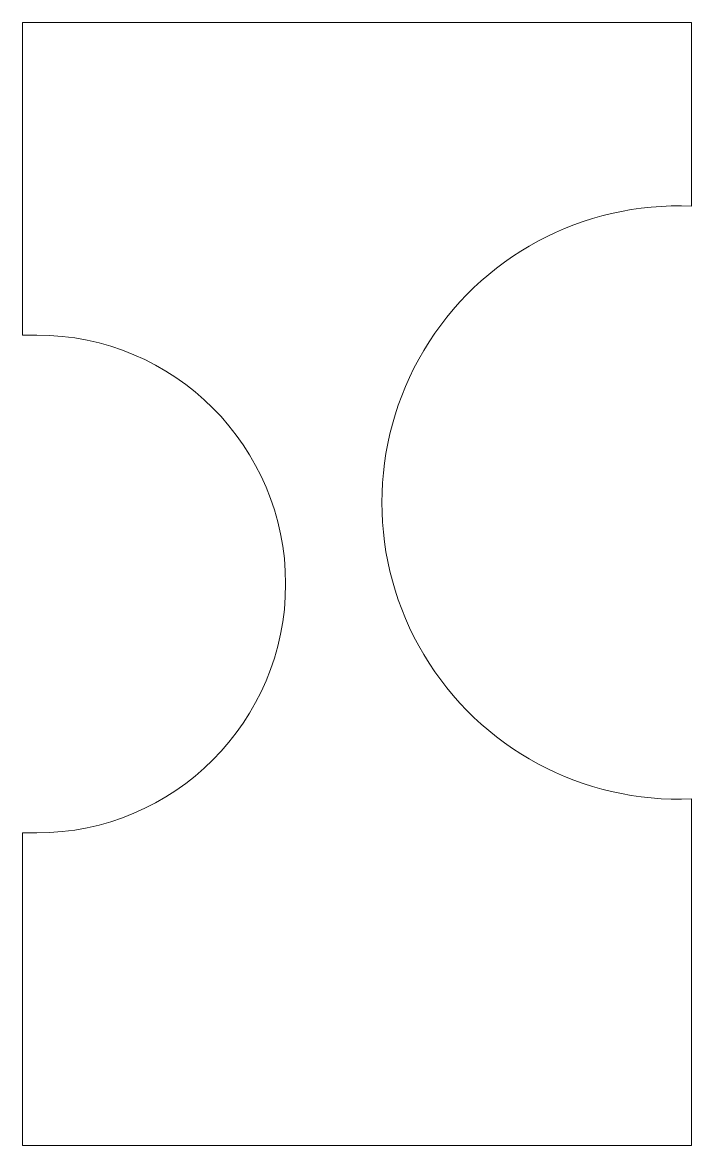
# Model space of a CAD drawing. Header units: millimetres. Extents: x 10.9 to 62, y 2.9 to 88.7.
import ezdxf

# ---------------------------------------------------------------- set-up
doc = ezdxf.new("R2010")
doc.units = ezdxf.units.MM

msp = doc.modelspace()

# ---------------------------------------------------------------- linework, layer by layer
at = {"color": 7, "linetype": 'Continuous', "lineweight": 15}
for p, q in [((10.868, 64.788), (10.868, 88.658)), ((10.868, 88.658), (61.966, 88.658)), ((61.966, 88.658), (61.966, 74.636)), ((11.968, 64.788), (10.868, 64.788)), ((61.966, 29.38), (61.966, 2.918)), ((10.868, 2.918), (10.868, 26.788)), ((10.868, 26.788), (11.968, 26.788)), ((61.966, 2.918), (10.868, 2.918))]:
    msp.add_line(p, q, dxfattribs=at)
for centre, radius, start, end in [((60.966, 52.008), 22.65, 87.46956, 272.53044), ((11.968, 45.788), 19, 270, 90)]:
    msp.add_arc(centre, radius, start, end, dxfattribs=at)

doc.saveas('drawing.dxf')
